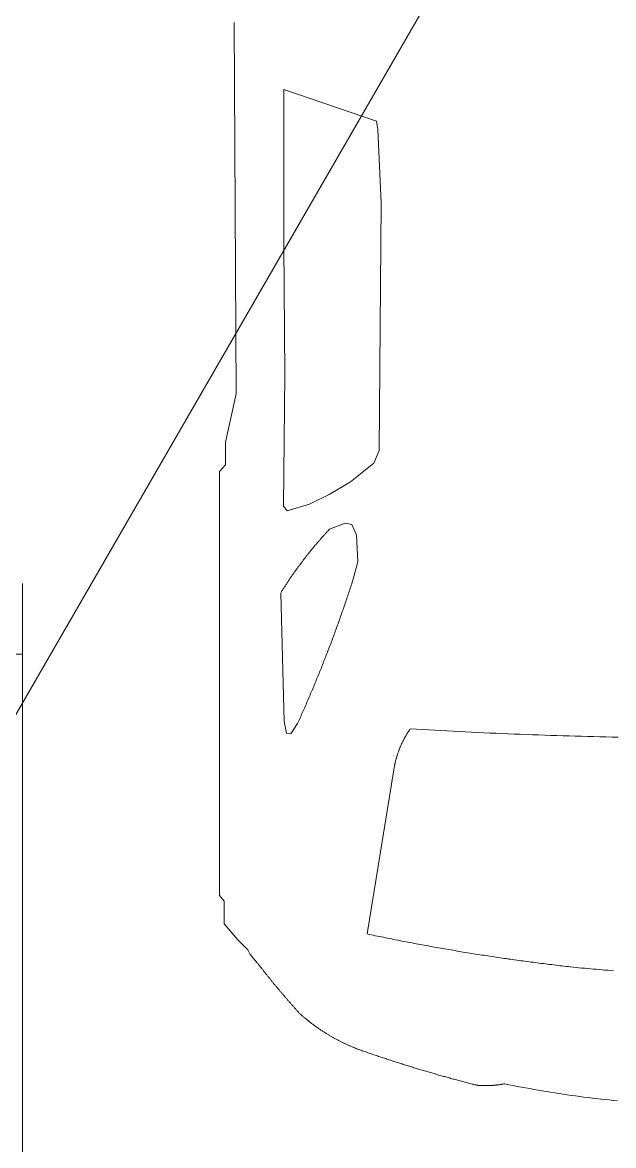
# Model space of a CAD drawing. Header units: millimetres. Extents: x 10 to 410, y 10 to 287.
# Drawn here: x 181.42 to 190.19, y 192.65 to 209.32 of the extents above; entities that cross this region are included whole.
import ezdxf

# ---------------------------------------------------------------- set-up
doc = ezdxf.new("R2010")
doc.units = ezdxf.units.MM
doc.layers.add('LAYER6', color=252, linetype='Continuous')

# ---------------------------------------------------------------- blocks, each defined once
blk = doc.blocks.new('FcPack%d1')
at = {"layer": 'LAYER6', "color": 1, "linetype": 'Continuous', "lineweight": 13}
for p, q in [((31.542, 8.966), (39.957, 23.54)), ((37.015, 23.097), (37.045, 17.588)), ((37.751, 22.1), (37.748, 19.801)), ((39.123, 21.633), (37.751, 22.1)), ((39.146, 21.508), (39.123, 21.633)), ((39.196, 20.413), (39.146, 21.508)), ((39.163, 16.743), (39.196, 20.413)), ((37.748, 19.801), (37.767, 17.868)), ((37.767, 17.868), (37.745, 15.919)), ((37.045, 17.588), (36.883, 16.866)), ((36.883, 16.866), (36.883, 16.534)), ((39.083, 16.556), (39.163, 16.743)), ((36.883, 16.534), (36.793, 16.434)), ((38.741, 16.281), (39.083, 16.556)), ((36.793, 16.434), (36.793, 10.138)), ((38.424, 16.091), (38.741, 16.281)), ((38.129, 15.949), (38.424, 16.091)), ((37.745, 15.919), (37.801, 15.851)), ((37.801, 15.851), (38.129, 15.949)), ((38.66, 15.668), (38.427, 15.576)), ((38.758, 15.644), (38.66, 15.668)), ((38.362, 15.505), (38.354, 15.496)), ((38.37, 15.514), (38.362, 15.505)), ((38.378, 15.523), (38.37, 15.514)), ((38.386, 15.532), (38.378, 15.523)), ((38.394, 15.541), (38.386, 15.532)), ((38.403, 15.549), (38.394, 15.541)), ((38.411, 15.558), (38.403, 15.549)), ((38.419, 15.567), (38.411, 15.558)), ((38.427, 15.576), (38.419, 15.567)), ((38.828, 15.49), (38.758, 15.644)), ((38.22, 15.343), (38.212, 15.334)), ((38.228, 15.352), (38.22, 15.343)), ((38.236, 15.361), (38.228, 15.352)), ((38.243, 15.37), (38.236, 15.361)), ((38.251, 15.38), (38.243, 15.37)), ((38.259, 15.389), (38.251, 15.38)), ((38.267, 15.398), (38.259, 15.389)), ((38.275, 15.407), (38.267, 15.398)), ((38.282, 15.416), (38.275, 15.407)), ((38.29, 15.425), (38.282, 15.416)), ((38.298, 15.434), (38.29, 15.425)), ((38.306, 15.443), (38.298, 15.434)), ((38.314, 15.452), (38.306, 15.443)), ((38.322, 15.461), (38.314, 15.452)), ((38.33, 15.47), (38.322, 15.461)), ((38.338, 15.479), (38.33, 15.47)), ((38.346, 15.488), (38.338, 15.479)), ((38.354, 15.496), (38.346, 15.488)), ((38.85, 15.098), (38.828, 15.49)), ((38.083, 15.175), (38.076, 15.165)), ((38.091, 15.184), (38.083, 15.175)), ((38.098, 15.194), (38.091, 15.184)), ((38.106, 15.203), (38.098, 15.194)), ((38.113, 15.213), (38.106, 15.203)), ((38.121, 15.222), (38.113, 15.213)), ((38.128, 15.232), (38.121, 15.222)), ((38.136, 15.241), (38.128, 15.232)), ((38.143, 15.25), (38.136, 15.241)), ((38.151, 15.26), (38.143, 15.25)), ((38.159, 15.269), (38.151, 15.26)), ((38.166, 15.278), (38.159, 15.269)), ((38.174, 15.288), (38.166, 15.278)), ((38.182, 15.297), (38.174, 15.288)), ((38.189, 15.306), (38.182, 15.297)), ((38.197, 15.315), (38.189, 15.306)), ((38.205, 15.325), (38.197, 15.315)), ((38.212, 15.334), (38.205, 15.325)), ((37.953, 15.001), (37.946, 14.992)), ((37.96, 15.011), (37.953, 15.001)), ((37.967, 15.021), (37.96, 15.011)), ((37.974, 15.031), (37.967, 15.021)), ((37.981, 15.04), (37.974, 15.031)), ((37.988, 15.05), (37.981, 15.04)), ((37.996, 15.06), (37.988, 15.05)), ((38.003, 15.07), (37.996, 15.06)), ((38.01, 15.079), (38.003, 15.07)), ((38.017, 15.089), (38.01, 15.079)), ((38.025, 15.099), (38.017, 15.089)), ((38.032, 15.108), (38.025, 15.099)), ((38.039, 15.118), (38.032, 15.108)), ((38.047, 15.127), (38.039, 15.118)), ((38.054, 15.137), (38.047, 15.127)), ((38.061, 15.146), (38.054, 15.137)), ((38.069, 15.156), (38.061, 15.146)), ((38.076, 15.165), (38.069, 15.156)), ((38.778, 14.833), (38.85, 15.098)), ((37.841, 14.843), (37.835, 14.833)), ((37.848, 14.853), (37.841, 14.843)), ((37.855, 14.863), (37.848, 14.853)), ((37.862, 14.873), (37.855, 14.863)), ((37.869, 14.883), (37.862, 14.873)), ((37.876, 14.893), (37.869, 14.883)), ((37.883, 14.903), (37.876, 14.893)), ((37.89, 14.913), (37.883, 14.903)), ((37.896, 14.923), (37.89, 14.913)), ((37.903, 14.933), (37.896, 14.923)), ((37.91, 14.942), (37.903, 14.933)), ((37.917, 14.952), (37.91, 14.942)), ((37.924, 14.962), (37.917, 14.952)), ((37.931, 14.972), (37.924, 14.962)), ((37.939, 14.982), (37.931, 14.972)), ((37.946, 14.992), (37.939, 14.982)), ((37.729, 14.67), (37.722, 14.66)), ((37.735, 14.68), (37.729, 14.67)), ((37.742, 14.69), (37.735, 14.68)), ((37.748, 14.701), (37.742, 14.69)), ((37.755, 14.711), (37.748, 14.701)), ((37.761, 14.721), (37.755, 14.711)), ((37.768, 14.731), (37.761, 14.721)), ((37.774, 14.742), (37.768, 14.731)), ((37.781, 14.752), (37.774, 14.742)), ((37.788, 14.762), (37.781, 14.752)), ((37.794, 14.772), (37.788, 14.762)), ((37.801, 14.782), (37.794, 14.772)), ((37.808, 14.792), (37.801, 14.782)), ((37.814, 14.802), (37.808, 14.792)), ((37.821, 14.813), (37.814, 14.802)), ((37.828, 14.823), (37.821, 14.813)), ((37.835, 14.833), (37.828, 14.823)), ((38.721, 14.656), (38.728, 14.678)), ((38.728, 14.678), (38.735, 14.7)), ((38.735, 14.7), (38.742, 14.722)), ((38.742, 14.722), (38.75, 14.745)), ((38.75, 14.745), (38.757, 14.767)), ((38.757, 14.767), (38.764, 14.789)), ((38.764, 14.789), (38.771, 14.811)), ((38.771, 14.811), (38.778, 14.833)), ((37.709, 14.639), (37.703, 14.629)), ((37.703, 14.629), (37.755, 12.725)), ((37.716, 14.649), (37.709, 14.639)), ((37.722, 14.66), (37.716, 14.649)), ((38.661, 14.48), (38.669, 14.502)), ((38.669, 14.502), (38.676, 14.524)), ((38.676, 14.524), (38.684, 14.546)), ((38.684, 14.546), (38.691, 14.568)), ((38.691, 14.568), (38.699, 14.59)), ((38.699, 14.59), (38.706, 14.612)), ((38.706, 14.612), (38.713, 14.634)), ((38.713, 14.634), (38.721, 14.656)), ((38.608, 14.326), (38.616, 14.348)), ((38.616, 14.348), (38.624, 14.37)), ((38.624, 14.37), (38.631, 14.392)), ((38.631, 14.392), (38.639, 14.414)), ((38.639, 14.414), (38.646, 14.436)), ((38.646, 14.436), (38.654, 14.458)), ((38.654, 14.458), (38.661, 14.48)), ((38.546, 14.15), (38.554, 14.172)), ((38.554, 14.172), (38.562, 14.194)), ((38.562, 14.194), (38.57, 14.216)), ((38.57, 14.216), (38.577, 14.238)), ((38.577, 14.238), (38.585, 14.26)), ((38.585, 14.26), (38.593, 14.282)), ((38.593, 14.282), (38.601, 14.304)), ((38.601, 14.304), (38.608, 14.326)), ((38.49, 13.998), (38.498, 14.019)), ((38.498, 14.019), (38.506, 14.041)), ((38.506, 14.041), (38.514, 14.063)), ((38.514, 14.063), (38.522, 14.085)), ((38.522, 14.085), (38.53, 14.107)), ((38.53, 14.107), (38.538, 14.129)), ((38.538, 14.129), (38.546, 14.15)), ((38.425, 13.824), (38.433, 13.845)), ((38.433, 13.845), (38.441, 13.867)), ((38.441, 13.867), (38.45, 13.889)), ((38.45, 13.889), (38.458, 13.911)), ((38.458, 13.911), (38.466, 13.932)), ((38.466, 13.932), (38.474, 13.954)), ((38.474, 13.954), (38.482, 13.976)), ((38.482, 13.976), (38.49, 13.998)), ((38.358, 13.651), (38.367, 13.672)), ((38.367, 13.672), (38.375, 13.694)), ((38.375, 13.694), (38.383, 13.715)), ((38.383, 13.715), (38.392, 13.737)), ((38.392, 13.737), (38.4, 13.759)), ((38.4, 13.759), (38.408, 13.78)), ((38.408, 13.78), (38.417, 13.802)), ((38.417, 13.802), (38.425, 13.824)), ((38.298, 13.5), (38.307, 13.521)), ((38.307, 13.521), (38.316, 13.543)), ((38.316, 13.543), (38.324, 13.564)), ((38.324, 13.564), (38.333, 13.586)), ((38.333, 13.586), (38.341, 13.607)), ((38.341, 13.607), (38.35, 13.629)), ((38.35, 13.629), (38.358, 13.651)), ((38.228, 13.328), (38.237, 13.349)), ((38.237, 13.349), (38.246, 13.371)), ((38.246, 13.371), (38.255, 13.392)), ((38.255, 13.392), (38.264, 13.414)), ((38.264, 13.414), (38.272, 13.435)), ((38.272, 13.435), (38.281, 13.457)), ((38.281, 13.457), (38.29, 13.478)), ((38.29, 13.478), (38.298, 13.5)), ((38.157, 13.157), (38.166, 13.178)), ((38.166, 13.178), (38.175, 13.2)), ((38.175, 13.2), (38.184, 13.221)), ((38.184, 13.221), (38.193, 13.242)), ((38.193, 13.242), (38.202, 13.264)), ((38.202, 13.264), (38.211, 13.285)), ((38.211, 13.285), (38.22, 13.307)), ((38.22, 13.307), (38.228, 13.328)), ((38.084, 12.987), (38.093, 13.008)), ((38.093, 13.008), (38.102, 13.029)), ((38.102, 13.029), (38.112, 13.051)), ((38.112, 13.051), (38.121, 13.072)), ((38.121, 13.072), (38.13, 13.093)), ((38.13, 13.093), (38.139, 13.114)), ((38.139, 13.114), (38.148, 13.136)), ((38.148, 13.136), (38.157, 13.157)), ((38.009, 12.818), (38.019, 12.839)), ((38.019, 12.839), (38.028, 12.86)), ((38.028, 12.86), (38.038, 12.881)), ((38.038, 12.881), (38.047, 12.902)), ((38.047, 12.902), (38.056, 12.923)), ((38.056, 12.923), (38.066, 12.944)), ((38.066, 12.944), (38.075, 12.966)), ((38.075, 12.966), (38.084, 12.987)), ((37.755, 12.725), (37.789, 12.551)), ((37.853, 12.54), (37.953, 12.691)), ((37.953, 12.691), (37.962, 12.712)), ((37.962, 12.712), (37.972, 12.733)), ((37.972, 12.733), (37.981, 12.754)), ((37.981, 12.754), (37.991, 12.775)), ((37.991, 12.775), (38, 12.796)), ((38, 12.796), (38.009, 12.818)), ((37.789, 12.551), (37.853, 12.54)), ((39.555, 12.502), (39.551, 12.495)), ((39.559, 12.51), (39.555, 12.502)), ((39.563, 12.517), (39.559, 12.51)), ((39.568, 12.524), (39.563, 12.517)), ((39.572, 12.532), (39.568, 12.524)), ((39.576, 12.539), (39.572, 12.532)), ((39.581, 12.546), (39.576, 12.539)), ((39.585, 12.553), (39.581, 12.546)), ((39.59, 12.56), (39.585, 12.553)), ((39.594, 12.567), (39.59, 12.56)), ((39.599, 12.574), (39.594, 12.567)), ((39.603, 12.581), (39.599, 12.574)), ((39.608, 12.588), (39.603, 12.581)), ((39.613, 12.595), (39.608, 12.588)), ((39.618, 12.602), (39.613, 12.595)), ((39.622, 12.609), (39.618, 12.602)), ((39.627, 12.616), (39.622, 12.609)), ((39.718, 12.61), (39.627, 12.616)), ((39.808, 12.605), (39.718, 12.61)), ((39.899, 12.599), (39.808, 12.605)), ((39.99, 12.594), (39.899, 12.599)), ((40.08, 12.589), (39.99, 12.594)), ((40.171, 12.584), (40.08, 12.589)), ((40.261, 12.579), (40.171, 12.584)), ((40.352, 12.574), (40.261, 12.579)), ((40.443, 12.57), (40.352, 12.574)), ((40.533, 12.565), (40.443, 12.57)), ((40.624, 12.561), (40.533, 12.565)), ((40.714, 12.557), (40.624, 12.561)), ((40.805, 12.552), (40.714, 12.557)), ((40.896, 12.548), (40.805, 12.552)), ((40.986, 12.544), (40.896, 12.548)), ((41.077, 12.54), (40.986, 12.544)), ((41.168, 12.537), (41.077, 12.54)), ((41.258, 12.533), (41.168, 12.537)), ((41.349, 12.53), (41.258, 12.533)), ((41.44, 12.526), (41.349, 12.53)), ((41.53, 12.523), (41.44, 12.526)), ((41.621, 12.52), (41.53, 12.523)), ((41.712, 12.517), (41.621, 12.52)), ((41.802, 12.514), (41.712, 12.517)), ((41.893, 12.511), (41.802, 12.514)), ((41.984, 12.508), (41.893, 12.511)), ((42.074, 12.506), (41.984, 12.508)), ((42.165, 12.503), (42.074, 12.506)), ((42.256, 12.501), (42.165, 12.503)), ((42.346, 12.498), (42.256, 12.501)), ((39.473, 12.335), (39.47, 12.327)), ((39.476, 12.343), (39.473, 12.335)), ((39.48, 12.351), (39.476, 12.343)), ((39.483, 12.358), (39.48, 12.351)), ((39.486, 12.366), (39.483, 12.358)), ((39.49, 12.374), (39.486, 12.366)), ((39.493, 12.382), (39.49, 12.374)), ((39.497, 12.39), (39.493, 12.382)), ((39.5, 12.397), (39.497, 12.39)), ((39.504, 12.405), (39.5, 12.397)), ((39.508, 12.413), (39.504, 12.405)), ((39.511, 12.42), (39.508, 12.413)), ((39.515, 12.428), (39.511, 12.42)), ((39.519, 12.435), (39.515, 12.428)), ((39.523, 12.443), (39.519, 12.435)), ((39.527, 12.451), (39.523, 12.443)), ((39.531, 12.458), (39.527, 12.451)), ((39.535, 12.466), (39.531, 12.458)), ((39.539, 12.473), (39.535, 12.466)), ((39.543, 12.48), (39.539, 12.473)), ((39.547, 12.488), (39.543, 12.48)), ((39.551, 12.495), (39.547, 12.488)), ((42.437, 12.496), (42.346, 12.498)), ((42.528, 12.494), (42.437, 12.496)), ((42.618, 12.492), (42.528, 12.494)), ((42.709, 12.49), (42.618, 12.492)), ((39.418, 12.173), (39.416, 12.165)), ((39.42, 12.181), (39.418, 12.173)), ((39.423, 12.19), (39.42, 12.181)), ((39.425, 12.198), (39.423, 12.19)), ((39.427, 12.206), (39.425, 12.198)), ((39.43, 12.214), (39.427, 12.206)), ((39.432, 12.222), (39.43, 12.214)), ((39.435, 12.231), (39.432, 12.222)), ((39.438, 12.239), (39.435, 12.231)), ((39.44, 12.247), (39.438, 12.239)), ((39.443, 12.255), (39.44, 12.247)), ((39.446, 12.263), (39.443, 12.255)), ((39.449, 12.271), (39.446, 12.263)), ((39.452, 12.279), (39.449, 12.271)), ((39.455, 12.287), (39.452, 12.279)), ((39.458, 12.295), (39.455, 12.287)), ((39.461, 12.303), (39.458, 12.295)), ((39.464, 12.311), (39.461, 12.303)), ((39.467, 12.319), (39.464, 12.311)), ((39.47, 12.327), (39.467, 12.319)), ((39.381, 12.005), (38.986, 9.57)), ((39.383, 12.013), (39.381, 12.005)), ((39.384, 12.022), (39.383, 12.013)), ((39.386, 12.03), (39.384, 12.022)), ((39.387, 12.039), (39.386, 12.03)), ((39.389, 12.047), (39.387, 12.039)), ((39.39, 12.056), (39.389, 12.047)), ((39.392, 12.064), (39.39, 12.056)), ((39.394, 12.073), (39.392, 12.064)), ((39.395, 12.081), (39.394, 12.073)), ((39.397, 12.09), (39.395, 12.081)), ((39.399, 12.098), (39.397, 12.09)), ((39.401, 12.106), (39.399, 12.098)), ((39.403, 12.115), (39.401, 12.106)), ((39.405, 12.123), (39.403, 12.115)), ((39.407, 12.131), (39.405, 12.123)), ((39.409, 12.14), (39.407, 12.131)), ((39.411, 12.148), (39.409, 12.14)), ((39.413, 12.156), (39.411, 12.148)), ((39.416, 12.165), (39.413, 12.156)), ((36.793, 10.138), (36.866, 10.057)), ((36.866, 10.057), (36.866, 9.719)), ((36.866, 9.719), (37.066, 9.483)), ((38.986, 9.57), (39.016, 9.564)), ((39.016, 9.564), (39.046, 9.557)), ((39.046, 9.557), (39.076, 9.551)), ((39.076, 9.551), (39.107, 9.544)), ((39.107, 9.544), (39.137, 9.538)), ((39.137, 9.538), (39.167, 9.532)), ((39.167, 9.532), (39.197, 9.526)), ((39.197, 9.526), (39.228, 9.52)), ((39.228, 9.52), (39.258, 9.513)), ((39.258, 9.513), (39.288, 9.507)), ((39.288, 9.507), (39.318, 9.501)), ((39.318, 9.501), (39.349, 9.495)), ((37.066, 9.483), (37.215, 9.332)), ((39.349, 9.495), (39.379, 9.489)), ((39.379, 9.489), (39.409, 9.483)), ((39.409, 9.483), (39.44, 9.477)), ((39.44, 9.477), (39.47, 9.471)), ((39.47, 9.471), (39.5, 9.465)), ((39.5, 9.465), (39.531, 9.459)), ((39.531, 9.459), (39.561, 9.453)), ((39.561, 9.453), (39.591, 9.448)), ((39.591, 9.448), (39.622, 9.442)), ((39.622, 9.442), (39.652, 9.436)), ((39.652, 9.436), (39.682, 9.43)), ((39.682, 9.43), (39.713, 9.424)), ((39.713, 9.424), (39.743, 9.419)), ((39.743, 9.419), (39.773, 9.413)), ((39.773, 9.413), (39.804, 9.407)), ((39.804, 9.407), (39.834, 9.402)), ((39.834, 9.402), (39.864, 9.396)), ((39.864, 9.396), (39.895, 9.391)), ((39.895, 9.391), (39.925, 9.385)), ((39.925, 9.385), (39.956, 9.38)), ((39.956, 9.38), (39.986, 9.374)), ((39.986, 9.374), (40.016, 9.369)), ((40.016, 9.369), (40.047, 9.364)), ((40.047, 9.364), (40.077, 9.358)), ((40.077, 9.358), (40.108, 9.353)), ((40.108, 9.353), (40.138, 9.348)), ((40.138, 9.348), (40.168, 9.342)), ((40.168, 9.342), (40.199, 9.337)), ((40.199, 9.337), (40.229, 9.332)), ((37.215, 9.332), (37.251, 9.265)), ((37.251, 9.265), (37.355, 9.141)), ((40.229, 9.332), (40.26, 9.327)), ((40.26, 9.327), (40.29, 9.322)), ((40.29, 9.322), (40.32, 9.316)), ((40.32, 9.316), (40.351, 9.311)), ((40.351, 9.311), (40.381, 9.306)), ((40.381, 9.306), (40.412, 9.301)), ((40.412, 9.301), (40.442, 9.296)), ((40.442, 9.296), (40.473, 9.291)), ((40.473, 9.291), (40.503, 9.286)), ((40.503, 9.286), (40.534, 9.282)), ((40.534, 9.282), (40.564, 9.277)), ((40.564, 9.277), (40.595, 9.272)), ((40.595, 9.272), (40.625, 9.267)), ((40.625, 9.267), (40.656, 9.262)), ((40.656, 9.262), (40.686, 9.257)), ((40.686, 9.257), (40.717, 9.253)), ((40.717, 9.253), (40.747, 9.248)), ((40.747, 9.248), (40.778, 9.243)), ((40.778, 9.243), (40.808, 9.239)), ((40.808, 9.239), (40.839, 9.234)), ((40.839, 9.234), (40.869, 9.23)), ((40.869, 9.23), (40.9, 9.225)), ((40.9, 9.225), (40.93, 9.221)), ((40.93, 9.221), (40.961, 9.216)), ((40.961, 9.216), (40.991, 9.212)), ((40.991, 9.212), (41.022, 9.207)), ((41.022, 9.207), (41.052, 9.203)), ((41.052, 9.203), (41.083, 9.198)), ((41.083, 9.198), (41.113, 9.194)), ((41.113, 9.194), (41.144, 9.19)), ((41.144, 9.19), (41.174, 9.186)), ((41.174, 9.186), (41.205, 9.181)), ((41.205, 9.181), (41.235, 9.177)), ((41.235, 9.177), (41.266, 9.173)), ((41.266, 9.173), (41.297, 9.169)), ((41.297, 9.169), (41.327, 9.165)), ((37.355, 9.141), (37.361, 9.133)), ((37.361, 9.133), (37.367, 9.125)), ((37.367, 9.125), (37.373, 9.117)), ((37.373, 9.117), (37.38, 9.109)), ((37.38, 9.109), (37.386, 9.102)), ((37.386, 9.102), (37.392, 9.094)), ((37.392, 9.094), (37.398, 9.086)), ((37.398, 9.086), (37.404, 9.078)), ((37.404, 9.078), (37.41, 9.07)), ((37.41, 9.07), (37.417, 9.062)), ((37.417, 9.062), (37.423, 9.055)), ((37.423, 9.055), (37.429, 9.047)), ((37.429, 9.047), (37.435, 9.039)), ((37.435, 9.039), (37.441, 9.031)), ((37.441, 9.031), (37.447, 9.023)), ((37.447, 9.023), (37.454, 9.015)), ((37.454, 9.015), (37.46, 9.008)), ((37.46, 9.008), (37.466, 9)), ((41.327, 9.165), (41.358, 9.161)), ((41.358, 9.161), (41.388, 9.157)), ((41.388, 9.157), (41.419, 9.153)), ((41.419, 9.153), (41.449, 9.149)), ((41.449, 9.149), (41.48, 9.145)), ((41.48, 9.145), (41.511, 9.141)), ((41.511, 9.141), (41.541, 9.137)), ((41.541, 9.137), (41.572, 9.133)), ((41.572, 9.133), (41.602, 9.129)), ((41.602, 9.129), (41.633, 9.125)), ((41.633, 9.125), (41.663, 9.121)), ((41.663, 9.121), (41.694, 9.118)), ((41.694, 9.118), (41.725, 9.114)), ((41.725, 9.114), (41.755, 9.11)), ((41.755, 9.11), (41.786, 9.107)), ((41.786, 9.107), (41.816, 9.103)), ((41.816, 9.103), (41.847, 9.099)), ((41.847, 9.099), (41.878, 9.096)), ((41.878, 9.096), (41.908, 9.092)), ((41.908, 9.092), (41.939, 9.089)), ((41.939, 9.089), (41.97, 9.085)), ((41.97, 9.085), (42, 9.082)), ((42, 9.082), (42.043, 9.077)), ((42.043, 9.077), (42.086, 9.073)), ((42.086, 9.073), (42.128, 9.069)), ((42.128, 9.069), (42.171, 9.064)), ((42.171, 9.064), (42.214, 9.06)), ((42.214, 9.06), (42.257, 9.056)), ((42.257, 9.056), (42.3, 9.052)), ((42.3, 9.052), (42.342, 9.048)), ((42.342, 9.048), (42.385, 9.045)), ((42.385, 9.045), (42.428, 9.041)), ((42.428, 9.041), (42.471, 9.037)), ((42.471, 9.037), (42.514, 9.034)), ((42.514, 9.034), (42.556, 9.03)), ((42.556, 9.03), (42.599, 9.027)), ((42.599, 9.027), (42.642, 9.024)), ((37.466, 9), (37.472, 8.992)), ((37.472, 8.992), (37.479, 8.984)), ((37.479, 8.984), (37.485, 8.976)), ((37.485, 8.976), (37.491, 8.969)), ((37.491, 8.969), (37.497, 8.961)), ((37.497, 8.961), (37.504, 8.953)), ((37.504, 8.953), (37.51, 8.945)), ((37.51, 8.945), (37.516, 8.938)), ((37.516, 8.938), (37.522, 8.93)), ((37.522, 8.93), (37.529, 8.922)), ((37.529, 8.922), (37.535, 8.914)), ((37.535, 8.914), (37.541, 8.907)), ((37.541, 8.907), (37.547, 8.899)), ((37.547, 8.899), (37.554, 8.891)), ((37.554, 8.891), (37.56, 8.884)), ((37.56, 8.884), (37.566, 8.876)), ((37.566, 8.876), (37.573, 8.868)), ((37.573, 8.868), (37.579, 8.86)), ((37.579, 8.86), (37.585, 8.853)), ((37.585, 8.853), (37.592, 8.845)), ((37.592, 8.845), (37.598, 8.837)), ((37.598, 8.837), (37.604, 8.83)), ((37.604, 8.83), (37.611, 8.822)), ((37.611, 8.822), (37.617, 8.814)), ((37.617, 8.814), (37.623, 8.807)), ((37.623, 8.807), (37.63, 8.799)), ((37.63, 8.799), (37.636, 8.791)), ((37.636, 8.791), (37.642, 8.784)), ((37.642, 8.784), (37.649, 8.776)), ((37.649, 8.776), (37.655, 8.768)), ((37.655, 8.768), (37.661, 8.761)), ((37.661, 8.761), (37.668, 8.753)), ((37.668, 8.753), (37.674, 8.746)), ((37.674, 8.746), (37.681, 8.738)), ((37.681, 8.738), (37.687, 8.73)), ((37.687, 8.73), (37.693, 8.723)), ((37.693, 8.723), (37.7, 8.715)), ((37.7, 8.715), (37.706, 8.707)), ((37.706, 8.707), (37.713, 8.7)), ((37.713, 8.7), (37.719, 8.692)), ((37.719, 8.692), (37.726, 8.685)), ((37.726, 8.685), (37.732, 8.677)), ((37.732, 8.677), (37.738, 8.67)), ((37.738, 8.67), (37.745, 8.662)), ((37.745, 8.662), (37.751, 8.654)), ((37.751, 8.654), (37.758, 8.647)), ((37.758, 8.647), (37.764, 8.639)), ((37.764, 8.639), (37.771, 8.632)), ((37.771, 8.632), (37.777, 8.624)), ((37.777, 8.624), (37.784, 8.617)), ((37.784, 8.617), (37.79, 8.609)), ((37.79, 8.609), (37.797, 8.602)), ((37.797, 8.602), (37.803, 8.594)), ((37.803, 8.594), (37.81, 8.587)), ((37.81, 8.587), (37.816, 8.579)), ((37.816, 8.579), (37.823, 8.572)), ((37.823, 8.572), (37.829, 8.564)), ((37.829, 8.564), (37.836, 8.557)), ((37.836, 8.557), (37.842, 8.549)), ((37.842, 8.549), (37.849, 8.542)), ((37.849, 8.542), (37.855, 8.534)), ((37.855, 8.534), (37.862, 8.527)), ((37.862, 8.527), (37.868, 8.519)), ((37.868, 8.519), (37.875, 8.512)), ((37.875, 8.512), (37.882, 8.505)), ((37.882, 8.505), (37.888, 8.497)), ((37.888, 8.497), (37.895, 8.49)), ((37.895, 8.49), (37.901, 8.482)), ((37.901, 8.482), (37.908, 8.475)), ((37.908, 8.475), (37.914, 8.467)), ((37.914, 8.467), (37.921, 8.46)), ((37.921, 8.46), (37.928, 8.453)), ((37.928, 8.453), (37.934, 8.445)), ((37.934, 8.445), (37.941, 8.438)), ((37.941, 8.438), (37.947, 8.43)), ((37.947, 8.43), (37.954, 8.423)), ((37.954, 8.423), (37.961, 8.416)), ((37.961, 8.416), (37.967, 8.408)), ((37.967, 8.408), (37.974, 8.401)), ((37.974, 8.401), (37.981, 8.393)), ((37.981, 8.393), (37.987, 8.386)), ((37.987, 8.386), (37.995, 8.379)), ((37.995, 8.379), (38.003, 8.372)), ((38.003, 8.372), (38.011, 8.365)), ((38.011, 8.365), (38.019, 8.358)), ((38.019, 8.358), (38.028, 8.351)), ((38.028, 8.351), (38.036, 8.344)), ((38.036, 8.344), (38.044, 8.337)), ((38.044, 8.337), (38.052, 8.33)), ((38.052, 8.33), (38.06, 8.323)), ((38.06, 8.323), (38.069, 8.316)), ((38.069, 8.316), (38.077, 8.309)), ((38.077, 8.309), (38.085, 8.303)), ((38.085, 8.303), (38.094, 8.296)), ((38.094, 8.296), (38.102, 8.289)), ((38.102, 8.289), (38.11, 8.283)), ((38.11, 8.283), (38.119, 8.276)), ((38.119, 8.276), (38.127, 8.269)), ((38.127, 8.269), (38.135, 8.263)), ((38.135, 8.263), (38.144, 8.256)), ((38.144, 8.256), (38.152, 8.25)), ((38.152, 8.25), (38.161, 8.243)), ((38.161, 8.243), (38.169, 8.237)), ((38.169, 8.237), (38.178, 8.23)), ((38.178, 8.23), (38.186, 8.224)), ((38.186, 8.224), (38.195, 8.218)), ((38.195, 8.218), (38.204, 8.211)), ((38.204, 8.211), (38.212, 8.205)), ((38.212, 8.205), (38.221, 8.199)), ((38.221, 8.199), (38.23, 8.193)), ((38.23, 8.193), (38.238, 8.187)), ((38.238, 8.187), (38.247, 8.18)), ((38.247, 8.18), (38.256, 8.174)), ((38.256, 8.174), (38.264, 8.168)), ((38.264, 8.168), (38.273, 8.162)), ((38.273, 8.162), (38.282, 8.156)), ((38.282, 8.156), (38.291, 8.15)), ((38.291, 8.15), (38.299, 8.144)), ((38.299, 8.144), (38.308, 8.139)), ((38.308, 8.139), (38.317, 8.133)), ((38.317, 8.133), (38.326, 8.127)), ((38.326, 8.127), (38.335, 8.121)), ((38.335, 8.121), (38.344, 8.115)), ((38.344, 8.115), (38.353, 8.11)), ((38.353, 8.11), (38.362, 8.104)), ((38.362, 8.104), (38.371, 8.098)), ((38.371, 8.098), (38.38, 8.093)), ((38.38, 8.093), (38.389, 8.087)), ((38.389, 8.087), (38.398, 8.082)), ((38.398, 8.082), (38.407, 8.076)), ((38.407, 8.076), (38.416, 8.071)), ((38.416, 8.071), (38.425, 8.065)), ((38.425, 8.065), (38.434, 8.06)), ((38.434, 8.06), (38.443, 8.055)), ((38.443, 8.055), (38.452, 8.049)), ((38.452, 8.049), (38.461, 8.044)), ((38.461, 8.044), (38.47, 8.039)), ((38.47, 8.039), (38.48, 8.034)), ((38.48, 8.034), (38.489, 8.028)), ((38.489, 8.028), (38.498, 8.023)), ((38.498, 8.023), (38.507, 8.018)), ((38.507, 8.018), (38.517, 8.013)), ((38.517, 8.013), (38.526, 8.008)), ((38.526, 8.008), (38.535, 8.003)), ((38.535, 8.003), (38.544, 7.998)), ((38.544, 7.998), (38.554, 7.993)), ((38.554, 7.993), (38.563, 7.988)), ((38.563, 7.988), (38.572, 7.984)), ((38.572, 7.984), (38.582, 7.979)), ((38.582, 7.979), (38.591, 7.974)), ((38.591, 7.974), (38.6, 7.969)), ((38.6, 7.969), (38.61, 7.965)), ((38.61, 7.965), (38.619, 7.96)), ((38.619, 7.96), (38.629, 7.955)), ((38.629, 7.955), (38.638, 7.951)), ((38.638, 7.951), (38.648, 7.946)), ((38.648, 7.946), (38.657, 7.942)), ((38.657, 7.942), (38.667, 7.937)), ((38.667, 7.937), (38.676, 7.933)), ((38.676, 7.933), (38.686, 7.929)), ((38.686, 7.929), (38.695, 7.924)), ((38.695, 7.924), (38.705, 7.92)), ((38.705, 7.92), (38.714, 7.916)), ((38.714, 7.916), (38.724, 7.911)), ((38.724, 7.911), (38.733, 7.907)), ((38.733, 7.907), (38.743, 7.903)), ((38.743, 7.903), (38.753, 7.899)), ((38.753, 7.899), (38.762, 7.895)), ((38.762, 7.895), (38.772, 7.891)), ((38.772, 7.891), (38.782, 7.887)), ((38.782, 7.887), (38.791, 7.883)), ((38.791, 7.883), (38.801, 7.879)), ((38.801, 7.879), (38.811, 7.875)), ((38.811, 7.875), (38.82, 7.871)), ((38.82, 7.871), (38.83, 7.867)), ((38.83, 7.867), (38.84, 7.864)), ((38.84, 7.864), (38.85, 7.86)), ((38.85, 7.86), (38.859, 7.856)), ((38.859, 7.856), (38.869, 7.853)), ((38.869, 7.853), (38.879, 7.849)), ((38.879, 7.849), (38.896, 7.843)), ((38.896, 7.843), (38.913, 7.837)), ((38.913, 7.837), (38.931, 7.831)), ((38.931, 7.831), (38.948, 7.825)), ((38.948, 7.825), (38.966, 7.819)), ((38.966, 7.819), (38.983, 7.813)), ((38.983, 7.813), (39, 7.807)), ((39, 7.807), (39.018, 7.801)), ((39.018, 7.801), (39.035, 7.795)), ((39.035, 7.795), (39.052, 7.789)), ((39.052, 7.789), (39.07, 7.783)), ((39.07, 7.783), (39.087, 7.777)), ((39.087, 7.777), (39.104, 7.771)), ((39.104, 7.771), (39.122, 7.765)), ((39.122, 7.765), (39.139, 7.759)), ((39.139, 7.759), (39.157, 7.753)), ((39.157, 7.753), (39.174, 7.748)), ((39.174, 7.748), (39.191, 7.742)), ((39.191, 7.742), (39.209, 7.736)), ((39.209, 7.736), (39.226, 7.73)), ((39.226, 7.73), (39.244, 7.724)), ((39.244, 7.724), (39.261, 7.719)), ((39.261, 7.719), (39.278, 7.713)), ((39.278, 7.713), (39.296, 7.707)), ((39.296, 7.707), (39.313, 7.701)), ((39.313, 7.701), (39.331, 7.696)), ((39.331, 7.696), (39.348, 7.69)), ((39.348, 7.69), (39.366, 7.684)), ((39.366, 7.684), (39.383, 7.679)), ((39.383, 7.679), (39.4, 7.673)), ((39.4, 7.673), (39.418, 7.668)), ((39.418, 7.668), (39.435, 7.662)), ((39.435, 7.662), (39.453, 7.656)), ((39.453, 7.656), (39.47, 7.651)), ((39.47, 7.651), (39.488, 7.645)), ((39.488, 7.645), (39.505, 7.64)), ((39.505, 7.64), (39.523, 7.634)), ((39.523, 7.634), (39.54, 7.629)), ((39.54, 7.629), (39.558, 7.623)), ((39.558, 7.623), (39.575, 7.618)), ((39.575, 7.618), (39.593, 7.612)), ((39.593, 7.612), (39.61, 7.607)), ((39.61, 7.607), (39.628, 7.601)), ((39.628, 7.601), (39.645, 7.596)), ((39.645, 7.596), (39.663, 7.591)), ((39.663, 7.591), (39.68, 7.585)), ((39.68, 7.585), (39.698, 7.58)), ((39.698, 7.58), (39.715, 7.575)), ((39.715, 7.575), (39.733, 7.569)), ((39.733, 7.569), (39.75, 7.564)), ((39.75, 7.564), (39.768, 7.559)), ((39.768, 7.559), (39.785, 7.553)), ((39.785, 7.553), (39.803, 7.548)), ((39.803, 7.548), (39.821, 7.543)), ((39.821, 7.543), (39.838, 7.538)), ((39.838, 7.538), (39.856, 7.533)), ((39.856, 7.533), (39.873, 7.527)), ((39.873, 7.527), (39.891, 7.522)), ((39.891, 7.522), (39.908, 7.517)), ((39.908, 7.517), (39.926, 7.512)), ((39.926, 7.512), (39.944, 7.507)), ((39.944, 7.507), (39.961, 7.502)), ((39.961, 7.502), (39.979, 7.497)), ((39.979, 7.497), (39.996, 7.492)), ((39.996, 7.492), (40.014, 7.486)), ((40.014, 7.486), (40.032, 7.481)), ((40.032, 7.481), (40.049, 7.476)), ((40.049, 7.476), (40.067, 7.471)), ((40.067, 7.471), (40.084, 7.466)), ((40.084, 7.466), (40.102, 7.461)), ((40.102, 7.461), (40.12, 7.456)), ((40.12, 7.456), (40.137, 7.452)), ((40.137, 7.452), (40.155, 7.447)), ((40.155, 7.447), (40.172, 7.442)), ((40.172, 7.442), (40.19, 7.437)), ((40.19, 7.437), (40.208, 7.432)), ((40.208, 7.432), (40.225, 7.427)), ((40.225, 7.427), (40.243, 7.422)), ((40.243, 7.422), (40.261, 7.417)), ((40.261, 7.417), (40.278, 7.413)), ((40.278, 7.413), (40.296, 7.408)), ((40.296, 7.408), (40.314, 7.403)), ((40.314, 7.403), (40.331, 7.398)), ((40.331, 7.398), (40.349, 7.394)), ((40.349, 7.394), (40.367, 7.389)), ((40.367, 7.389), (40.384, 7.384)), ((40.384, 7.384), (40.402, 7.379)), ((40.402, 7.379), (40.42, 7.375)), ((40.42, 7.375), (40.437, 7.37)), ((40.437, 7.37), (40.455, 7.365)), ((40.455, 7.365), (40.473, 7.361)), ((40.473, 7.361), (40.49, 7.356)), ((40.49, 7.356), (40.508, 7.352)), ((40.508, 7.352), (40.526, 7.347)), ((40.526, 7.347), (40.543, 7.342)), ((40.543, 7.342), (40.561, 7.338)), ((40.561, 7.338), (40.579, 7.333)), ((40.951, 7.333), (40.959, 7.334)), ((40.959, 7.334), (40.967, 7.335)), ((40.967, 7.335), (40.975, 7.337)), ((40.975, 7.337), (40.982, 7.338)), ((40.982, 7.338), (40.99, 7.339)), ((40.99, 7.339), (40.998, 7.34)), ((40.998, 7.34), (41.006, 7.341)), ((41.006, 7.341), (41.013, 7.343)), ((41.013, 7.343), (41.021, 7.344)), ((41.021, 7.344), (41.029, 7.346)), ((41.029, 7.346), (41.09, 7.333)), ((40.579, 7.333), (40.597, 7.329)), ((40.597, 7.329), (40.614, 7.324)), ((40.614, 7.324), (40.622, 7.324)), ((40.622, 7.324), (40.63, 7.323)), ((40.63, 7.323), (40.638, 7.323)), ((40.638, 7.323), (40.646, 7.322)), ((40.646, 7.322), (40.654, 7.322)), ((40.654, 7.322), (40.661, 7.321)), ((40.661, 7.321), (40.669, 7.321)), ((40.669, 7.321), (40.677, 7.321)), ((40.677, 7.321), (40.685, 7.32)), ((40.685, 7.32), (40.693, 7.32)), ((40.693, 7.32), (40.701, 7.32)), ((40.701, 7.32), (40.708, 7.32)), ((40.708, 7.32), (40.716, 7.32)), ((40.716, 7.32), (40.724, 7.319)), ((40.724, 7.319), (40.732, 7.319)), ((40.732, 7.319), (40.74, 7.319)), ((40.74, 7.319), (40.748, 7.319)), ((40.748, 7.319), (40.756, 7.319)), ((40.756, 7.319), (40.763, 7.319)), ((40.763, 7.319), (40.771, 7.32)), ((40.771, 7.32), (40.779, 7.32)), ((40.779, 7.32), (40.787, 7.32)), ((40.787, 7.32), (40.795, 7.32)), ((40.795, 7.32), (40.803, 7.32)), ((40.803, 7.32), (40.81, 7.321)), ((40.81, 7.321), (40.818, 7.321)), ((40.818, 7.321), (40.826, 7.322)), ((40.826, 7.322), (40.834, 7.322)), ((40.834, 7.322), (40.842, 7.322)), ((40.842, 7.322), (40.85, 7.323)), ((40.85, 7.323), (40.857, 7.324)), ((40.857, 7.324), (40.865, 7.324)), ((40.865, 7.324), (40.873, 7.325)), ((40.873, 7.325), (40.881, 7.325)), ((40.881, 7.325), (40.889, 7.326)), ((40.889, 7.326), (40.897, 7.327)), ((40.897, 7.327), (40.904, 7.328)), ((40.904, 7.328), (40.912, 7.329)), ((40.912, 7.329), (40.92, 7.329)), ((40.92, 7.329), (40.928, 7.33)), ((40.928, 7.33), (40.936, 7.331)), ((40.936, 7.331), (40.943, 7.332)), ((40.943, 7.332), (40.951, 7.333)), ((41.09, 7.333), (41.152, 7.321)), ((41.152, 7.321), (41.213, 7.308)), ((41.213, 7.308), (41.275, 7.297)), ((41.275, 7.297), (41.337, 7.285)), ((41.337, 7.285), (41.398, 7.274)), ((41.398, 7.274), (41.46, 7.262)), ((41.46, 7.262), (41.522, 7.252)), ((41.522, 7.252), (41.584, 7.241)), ((41.584, 7.241), (41.645, 7.231)), ((41.645, 7.231), (41.707, 7.221)), ((41.707, 7.221), (41.769, 7.211)), ((41.769, 7.211), (41.831, 7.201)), ((41.831, 7.201), (41.893, 7.192)), ((41.893, 7.192), (41.955, 7.183)), ((41.955, 7.183), (42.017, 7.174)), ((42.017, 7.174), (42.079, 7.165)), ((42.079, 7.165), (42.141, 7.157)), ((42.141, 7.157), (42.203, 7.149)), ((42.203, 7.149), (42.266, 7.141)), ((42.266, 7.141), (42.328, 7.134)), ((42.328, 7.134), (42.39, 7.127)), ((42.39, 7.127), (42.452, 7.12)), ((42.452, 7.12), (42.514, 7.113)), ((42.514, 7.113), (42.577, 7.107)), ((42.577, 7.107), (42.639, 7.1)), ((42.639, 7.1), (42.701, 7.094))]:
    blk.add_line(p, q, dxfattribs=at)
at = {"layer": 'LAYER6', "color": 3, "linetype": 'Continuous', "lineweight": 13}
for p, q in [((33.872, 14.773), (33.872, 13.723)), ((33.872, 13.723), (32.822, 13.723)), ((33.872, 5.673), (33.872, 13.723))]:
    blk.add_line(p, q, dxfattribs=at)

msp = doc.modelspace()

# ---------------------------------------------------------------- block references
at = {"layer": 'LAYER6', "color": 2, "linetype": 'Continuous', "lineweight": 13}
msp.add_blockref('FcPack%d1', (147.544, 186.222), dxfattribs=at)

doc.saveas('drawing.dxf')
